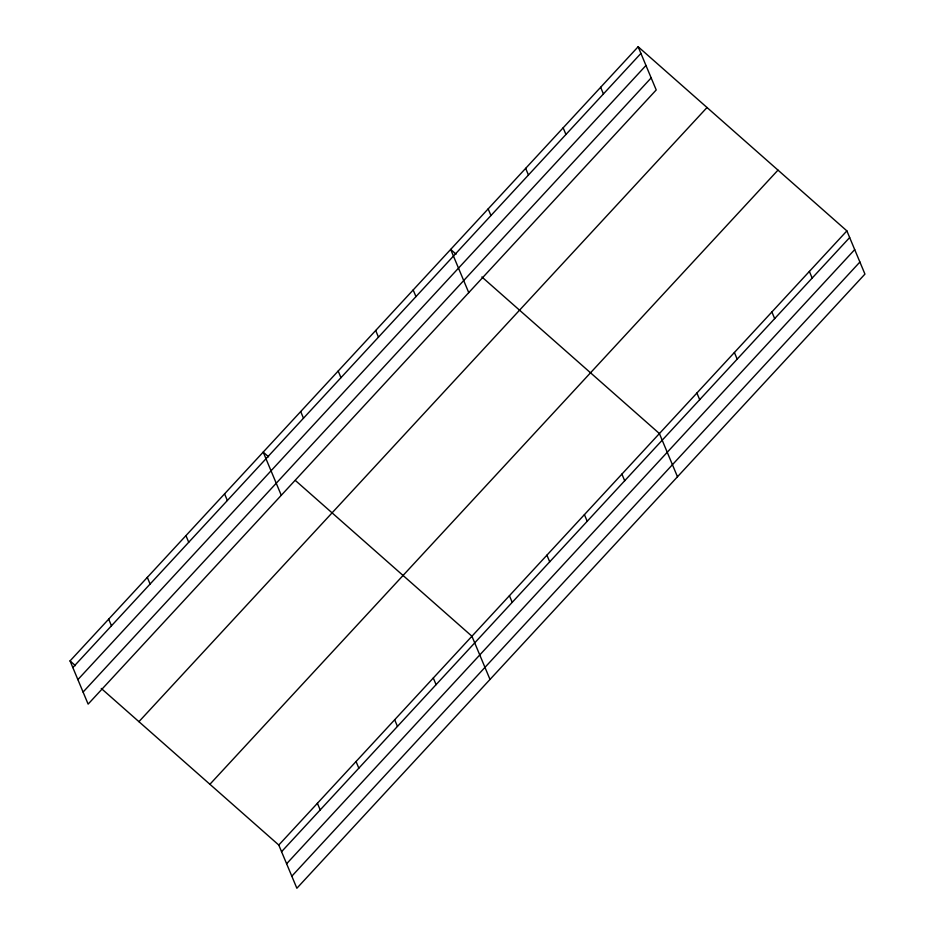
<?xml version="1.0" encoding="UTF-8"?>
<svg xmlns="http://www.w3.org/2000/svg" width="935" height="935" viewBox="0 0 935 935"><rect width="100%" height="100%" fill="white"/><g stroke="black" fill="none" stroke-linecap="round" stroke-linejoin="round"><path stroke-width="1.4" d="M638.137 46.75L656.218 89.959L88.124 704.113L70.055 660.905L638.137 46.75L846.876 230.887L864.945 274.095L296.863 888.25L278.782 845.041L101.26 688.44M72.837 667.555L640.919 53.412M77.885 679.616L645.968 65.473M83.086 692.052L651.169 77.897M138.929 721.668L707.024 107.513M209.907 784.278L777.99 170.123M278.782 845.041L846.876 230.887M281.564 851.692L849.658 237.548M286.613 863.765L854.707 249.61M291.813 876.188L859.896 262.034M456.058 254.168L450.67 249.423L468.751 292.632M481.887 276.959L659.409 433.559L677.478 476.768M268.579 456.841L263.202 452.096L281.283 495.305M295.495 480.578L471.93 636.232L490.01 679.441M70.055 660.905L75.431 665.65M809.383 271.419L812.164 278.081M771.889 311.963L774.671 318.613M734.396 352.495L737.177 359.145M600.644 87.282L603.426 93.944M696.902 393.027L699.684 399.677M563.15 127.814L565.932 134.476M525.657 168.347L528.439 175.009M621.904 474.092L624.697 480.754M488.163 208.891L490.945 215.541M584.41 514.624L587.203 521.286M546.917 555.156L549.71 561.818M413.176 289.955L415.958 296.605M509.423 595.7L512.216 602.35M375.683 330.487L378.465 337.149M338.19 371.02L340.971 377.682M433.302 677.992L436.084 684.654M300.696 411.552L303.478 418.214M394.675 719.751L397.457 726.413M356.048 761.511L358.83 768.173M224.575 493.855L227.357 500.505M317.409 803.282L320.202 809.932M185.948 535.615L188.73 542.277M147.309 577.374L150.103 584.036M108.682 619.134L111.464 625.796"/></g></svg>
